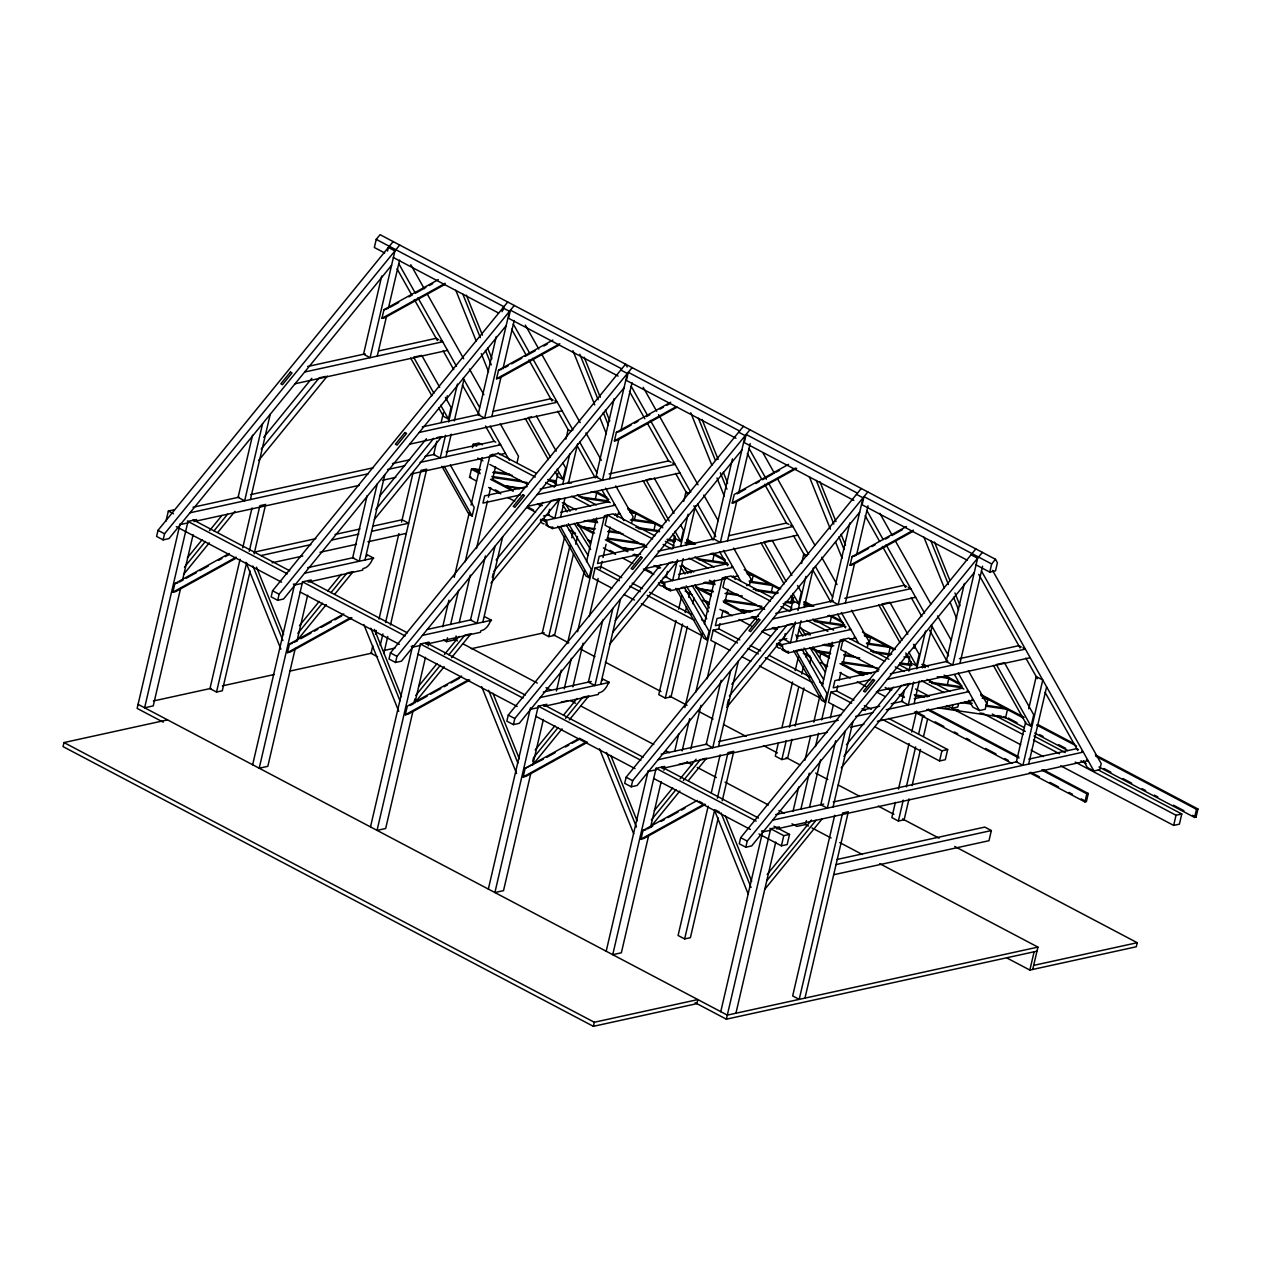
<?xml version="1.0" encoding="UTF-8"?>
<svg xmlns="http://www.w3.org/2000/svg" width="1261" height="1261" viewBox="0 0 1261 1261"><rect width="100%" height="100%" fill="white"/><g stroke="black" fill="none" stroke-linecap="round" stroke-linejoin="round"><path stroke-width="1.5" d="M63.996 742.556L63.05 746.607L593.364 1026.328L696.907 1003.646L697.853 999.579L594.309 1022.261L63.996 742.556L167.54 719.873M393.148 241.592L158.003 530.329L156.585 536.429L163.126 539.881L168.974 538.589L391.588 265.267M165.979 521.219L168.343 511.068L174.097 509.807M163.126 539.881L164.545 533.781L399.705 245.044M180.118 523.678L137.134 708.398L163.205 722.143M235.618 558.434L175.752 591.567L172.883 592.197L174.885 583.575L229.218 553.5M180.686 587.989L153.243 705.892L144.621 707.784L187.984 521.423L196.621 519.532M182.451 580.391L193.075 534.743M252.547 435.25L238.093 497.37L244.65 500.822L262.603 423.633M250.403 499.561L270.248 414.254M240.063 559.269L209.972 688.585L216.529 692.037L222.283 690.776L250.151 570.981M242.727 547.857L252.011 507.931M216.529 692.037L246.62 562.721M249.268 551.309L259.892 505.677L265.645 504.416L254.139 553.863M507.726 302.01L272.565 590.763L271.147 596.863L277.704 600.315L283.552 599.022L506.15 325.701M277.704 600.315L279.122 594.215L514.267 305.477M252.641 764.765L294.696 584.111M975.967 564.818L989.775 572.1L995.528 570.839L997.419 562.705L995.481 559.285L380.065 234.672L376.235 239.369L374.344 247.503L384.7 252.957M311.199 579.965L302.561 581.857L259.199 768.217L267.821 766.325L295.263 648.422M351.914 617.906L290.329 652L287.461 652.631L289.463 644.008L343.796 613.934M381.72 276.049L363.531 354.231L370.072 357.683L394.929 250.907L388.372 247.455L387.537 251.049M297.029 640.824L307.652 595.176M444.707 284.545L384.841 317.693L381.957 318.324L383.974 309.702L438.308 279.627M377.26 356.122L386.575 316.07M388.356 308.441L399.611 260.097M367.124 495.668L352.67 557.803L359.212 561.255L377.181 484.066M364.965 559.994L384.826 474.688M366.699 556.18L367.046 554.651L373.603 558.103L372.168 559.868A10.971 6.116 -62.2 0 1 369.946 563.762L369.268 564.613A10.971 6.116 -62.2 0 1 365.548 567.781L362.963 568.632L362.601 570.145L308.157 582.078M372.815 645.711L371.033 653.324L377.591 656.776M375.463 634.299L376.345 630.5M379.009 619.088L398.917 533.513M401.565 522.101L413.072 472.654M380.239 645.364L382.903 633.952M385.551 622.54L420.953 470.4L426.707 469.139L390.421 625.078M383.785 653.608L387.757 636.49M436.763 441.271L433.674 454.543L440.215 457.995L445.511 435.25M441.177 422.309L443.383 412.836M446.473 399.564L447.356 395.765M627.19 367.03L625.566 364.177L390.421 652.914L389.003 659.014L395.544 662.466L401.408 661.19L624.006 387.852M438.639 407.792L443.478 416.382L448.38 418.967L451.06 407.476L445.385 397.404M448.601 421.978L457.428 384.053M395.544 662.466L396.963 656.366L632.124 367.629M445.968 456.734L451.233 434.147M454.291 420.969L463.938 379.545M370.498 826.917L412.678 645.632M428.157 645.931L429.039 642.117L420.417 644.008L377.039 830.384L385.677 828.493L413.104 710.589M469.754 680.073L408.186 714.152L405.301 714.782L407.303 706.176L461.636 676.085M496.298 336.482L478.108 414.664L484.65 418.116L509.491 311.341L502.95 307.889L502.067 311.703M503.155 309.954L503.911 306.707L376.235 239.369M472.434 447.687L473.222 444.298L478.975 443.037L482.411 444.865M414.081 702.424L414.885 698.972M414.885 702.976L425.493 657.328M476.485 481.008L469.533 477.336L471.425 469.202L472.859 468.887L479.81 472.56M559.269 344.978L499.419 378.127L496.535 378.757L498.536 370.135L552.87 340.044M442.721 626.796L448.916 600.173M454.228 577.349L469.265 512.691M471.047 505.078L482.112 457.538M491.837 416.54L501.153 376.503M502.934 368.874L514.173 320.53M441.87 466.239L468.903 514.299L472.166 516.017L474.183 507.411L450.272 464.899M443.336 639.926L446.615 641.66L447.497 637.845M450.587 624.542L458.563 590.306M465.199 561.791L489.977 455.284L498.615 453.393M456.119 635.97L455.237 639.768L446.615 641.66M459.225 622.65L470.29 575.111M476.485 548.488L487.55 500.948M488.433 497.133L490.639 487.629M492.42 480.015L495.51 466.712M485.406 555.943L470.511 619.955L477.068 623.407L495.021 546.218M517.089 462.361L518.507 456.277L500.239 423.775M492.31 577.38L493.209 573.55M482.821 622.146L502.666 536.839M484.902 616.802L491.443 620.254L490.009 622.02A10.971 6.116 -62.2 0 1 487.802 625.913L487.124 626.78A10.971 6.116 -62.2 0 1 483.389 629.933L480.804 630.784L480.457 632.313L426.013 644.229M540.906 519.248L545.808 521.833L546.171 520.32L615.195 505.204L613.555 504.337M546.234 523.599L545.887 525.128L552.428 528.58L606.872 516.663M549.575 509.286L548.251 514.977L554.793 518.429L559.206 499.466M554.856 486.525L557.945 473.269M565.89 439.143L568.096 429.654L571.375 431.388M555.155 471.661L558.04 476.816L562.958 479.401L565.622 467.91L562.8 462.866M743.423 426.328L508.262 715.082L506.843 721.166L513.4 724.618L519.248 723.341L741.846 450.019M552.428 528.58L552.791 527.051L550.332 527.303A10.971 6.116 -62.2 0 1 547.763 525.522L547.432 524.891A10.971 6.116 -62.2 0 1 546.896 521.597L545.808 521.833M562.737 484.303L569.799 453.96M560.546 517.168L564.928 498.331M568.427 483.278L577.633 443.746M513.4 724.618L514.819 718.534L749.964 429.78M564.786 536.256L542.23 633.18L548.771 636.632L554.525 635.371L573.534 553.658M488.338 889.084L530.534 707.799M548.771 636.632L570.004 545.414M571.769 537.816L573.093 532.11M546.88 704.284L538.258 706.16L494.895 892.536L503.517 890.644L530.96 772.741M575.757 544.153L577.522 536.555M523.157 776.949L525.159 768.327L579.493 738.252L586.428 741.909L523.157 776.949L526.026 776.319L587.594 742.225M614.139 398.649L595.949 476.831L602.49 480.283L627.347 373.492L620.79 370.04M532.741 761.14L533.545 757.688L558.15 727.471M532.725 765.128L543.349 719.495M595.224 499.403L596.784 492.704L594.325 491.412M677.125 407.13L617.26 440.278L614.391 440.909L616.393 432.287L670.726 402.212M556.4 691.028L561.271 670.111M567.466 643.488L584.284 571.217M586.507 561.712L596.674 517.972M609.678 478.707L619.009 438.655M620.775 431.026L632.029 382.698M557.929 526.247L585.924 576.025L589.202 577.743L591.204 569.137L566.347 524.923M564.282 688.774L571.359 658.352M577.554 631.729L604.555 515.717L613.177 513.826L654.916 535.846M621.72 577.633L600.898 566.646L595.145 567.907L592.78 578.058L611.869 588.13M572.904 686.882L583.086 643.142M589.281 616.519L598.14 578.484M600.346 568.979L602.112 561.366M603.01 557.567L606.1 544.263M606.982 540.449L610.088 527.145M602.821 619.986L588.367 682.122L594.908 685.574L612.878 608.385M631.666 522.795L633.085 516.695L615.762 485.911M634.33 520.036L635.891 513.337L629.57 511.477M600.662 684.313L620.522 598.991M602.395 680.483L602.742 678.97L609.299 682.422L607.865 684.171A10.971 6.116 -62.2 0 1 605.643 688.08L604.965 688.932A10.971 6.116 -62.2 0 1 601.245 692.084L598.66 692.935L598.297 694.464L543.854 706.381M653.892 530.361L655.452 523.662L653.009 522.353L631.745 519.248M673.075 542.34L674.619 535.641M660.386 582.267L663.664 584.001L664.011 582.472L733.035 567.355L731.396 566.488M667.416 571.438L666.092 577.128L672.633 580.58L677.488 559.726M672.712 548.693L675.36 537.312M683.746 501.295L685.952 491.822L689.215 493.54M861.263 488.496L626.118 777.233L624.699 783.333L631.241 786.785L637.089 785.493L859.703 512.171M672.996 533.813L675.896 538.967L680.798 541.552L683.478 530.061L680.641 525.017M658.478 582.866A10.971 6.116 -62.2 0 0 658.731 583.591L659.062 584.237A10.971 6.116 -62.2 0 0 661.631 586.018L664.09 585.766L663.727 587.279L670.269 590.731L670.631 589.218L668.188 589.47A10.971 6.116 -62.2 0 1 665.603 587.689L665.288 587.043A10.971 6.116 -62.2 0 1 664.736 583.764L661.458 582.03M680.577 546.454L688.08 514.22M678.386 579.319L683.21 558.607M686.283 545.43L695.473 505.897M631.241 786.785L632.659 780.685L867.82 491.948M676.006 620.522L658.762 694.653L665.304 698.105L671.057 696.844L687.418 626.528M678.67 609.126L681.76 595.822M606.194 951.235L648.233 770.581M665.304 698.105L682.564 623.99M685.212 612.578L686.536 606.872M688.742 597.383L690.082 591.677M593.364 1026.328L594.309 1022.261M692.73 603.72L694.054 598.013M663.853 770.235L664.736 766.436L656.098 768.327L612.736 954.687L621.358 952.796L648.8 834.892M705.451 804.376L643.867 838.47L640.998 839.101L643 830.479L697.333 800.404M732.436 458.894L713.789 538.983L720.346 542.435L745.188 435.644L738.647 432.192M650.566 827.295L661.19 781.647M712.575 561.303L714.136 554.604L711.677 553.311M796.684 468.351L735.116 502.445L732.231 503.06L734.233 494.454L788.566 464.363M674.698 751.288L678.686 734.17M684.881 707.547L702.141 633.369M704.347 623.864L714.53 580.123M727.534 540.859L736.85 500.822M738.631 493.193L750.169 443.604M675.786 588.398L703.78 638.176L707.043 639.91L709.06 631.288L684.187 587.074L681.129 587.752M682.122 750.925L689.657 718.597M695.851 691.974L722.395 577.869L731.033 575.993L772.772 597.998M739.781 639.894L718.959 628.908L713.206 630.169L710.841 640.336L729.93 650.392M690.76 749.034L700.943 705.309M707.137 678.686L715.539 642.543M718.644 629.239L719.968 623.533M721.292 617.827L723.057 610.214M724.839 602.616L727.928 589.297M721.103 680.262L706.207 744.274L712.764 747.726L730.718 670.537M751.698 581.936L753.258 575.237L746.938 573.377M727.124 705.529L728.464 699.776M718.518 746.465L738.363 661.158M708.178 806.173L678.087 935.489L684.644 938.941L690.397 937.68L718.266 817.885M711.283 792.87L720.126 754.835M684.644 938.941L714.735 809.625M717.383 798.213L728.007 752.581L733.76 751.32L722.254 800.767M771.259 592.26L772.82 585.561L770.361 584.253L749.097 581.148M790.82 602.569L792.365 595.87M776.587 643.567L781.505 646.152L781.852 644.623L850.891 629.507L849.252 628.656M785.256 633.605L783.932 639.28L790.489 642.732L795.344 621.878M790.552 610.844L793.642 597.572M801.586 563.446L803.793 553.973L807.072 555.707M975.841 548.913L740.68 837.667L739.261 843.767L745.818 847.219L751.666 845.926L974.264 572.604M790.836 595.98L793.736 601.119L798.654 603.72L801.318 592.229L797.551 585.498M781.584 649.447L788.125 652.899L788.472 651.37L786.029 651.622A10.971 6.116 -62.2 0 1 783.459 649.841L783.128 649.21A10.971 6.116 -62.2 0 1 782.577 645.916L777.674 643.331M797.992 610.513L805.921 576.387M745.818 847.219L747.237 841.119L982.382 552.381M796.243 641.471L801.066 620.775M804.124 607.597L813.329 568.049M778.4 742.808L775.294 756.111L781.852 759.563L787.605 758.302L792.018 739.309M781.93 727.613L792.554 681.996M795.202 670.6L798.292 657.296M720.756 1011.669L762.81 831.015M781.852 759.563L786.265 740.57M789.37 727.266L798.654 687.355M801.744 674.052L803.525 666.438M805.732 656.949L806.614 653.151M695.079 1002.684L726.368 1019.187L770.676 828.761L779.314 826.869M795.124 726.005L803.966 687.986M809.72 663.286L811.044 657.58M735.935 1013.229L775.767 842.08M849.835 522.952L831.645 601.134L838.187 604.586L863.044 497.811L856.487 494.359M819.886 657.296L821.053 652.268L818.594 650.975L830.195 652.662M829.927 623.202L831.488 616.503L829.029 615.21M781.41 845.816L783.775 835.665L789.528 834.404L787.163 844.555L781.41 845.816L758.98 833.994M912.822 531.448L852.956 564.597L850.072 565.227L852.089 556.605L906.423 526.531M792.98 811.532L798.733 786.817M804.944 760.194L810.681 735.462M813.786 722.159L819.981 695.536M822.188 686.031L832.37 642.29M845.374 603.026L854.69 562.973M856.471 555.344L868.009 505.771M824.899 702.062L826.901 693.44L802.028 649.242L795.927 650.566L824.899 702.062L821.62 700.344L793.626 650.566M800.861 809.278L809.263 773.151M815.473 746.528L818.562 733.224M821.668 719.905L840.252 640.036L848.874 638.145L888.879 659.235M853.949 700.107L836.579 690.949L830.841 692.21L828.477 702.377L844.098 710.605M806.394 820.706L805.511 824.505L796.873 826.396L791.971 823.811M809.483 807.403L820.548 759.847M830.29 718.013L833.395 704.71M836.484 691.391L837.808 685.685M839.148 679.978L840.914 672.381M842.679 664.768L845.784 651.448M835.68 740.696L820.785 804.707L827.326 808.159L845.296 730.97M867.363 647.114L868.782 641.014L851.459 610.229M869.05 643.835L870.61 637.136L864.289 635.276M833.08 806.898L852.94 721.591M834.703 815.268L792.665 995.922L799.206 999.374L842.584 813.014L848.338 811.753L804.959 998.113M888.217 655.83L890.171 647.445L887.712 646.152L866.449 643.047M908.172 664.468L909.733 657.769L903.932 656.918M904.436 690.066L901.788 701.447L908.33 704.899L913.626 682.138M908.85 671.104L911.057 661.631M914.146 648.359L915.029 644.56M905.792 652.977L911.593 663.286L916.495 665.871L919.174 654.38L913.5 644.308M916.715 668.882L925.542 630.957M914.083 703.638L919.348 681.05M922.406 667.873L932.052 626.449M895.373 802.374L891.842 817.585L898.384 821.037L904.137 819.776L909.008 798.875M898.478 789.071L909.086 743.47M911.735 732.058L916.605 711.157M898.384 821.037L903.254 800.12M906.344 786.832L915.628 746.922M918.733 733.618L922.705 716.516M912.097 785.571L920.498 749.46M923.604 736.156L927.576 719.054M964.413 583.386L946.223 661.568L952.764 665.02L977.606 558.245L971.065 554.793M947.295 685.101L948.839 678.402L946.396 677.11M959.952 663.444L982.587 566.205M939.555 760.966L941.92 750.815L947.673 749.554L945.309 759.705L939.555 760.966L875.339 727.093M946.838 705.514L952.055 708.272L952.843 704.883M958.596 703.622L957.808 707.011L952.055 708.272M989.775 572.1L991.666 563.966L995.481 559.285M986.401 705.734L987.962 699.035L985.503 697.743M985.739 705.23L1005.064 708.051L1007.523 709.344L1005.569 717.73L937.932 707.847M837.162 859.435L984.809 827.09L991.351 830.558L988.987 840.709L833.679 874.724M1025.619 722.064L1016.366 761.88L1022.907 765.332L1042.768 680.01L1036.211 676.558L1028.708 708.792M1031.072 726.304L1033.736 714.814L1004.45 662.734L996.316 664.515L1031.072 726.304L1026.155 723.704L993.337 665.351M1028.661 764.071L1046.614 686.882M1007.255 958.155L1029.859 970.072L1034.099 951.787M1032.727 969.441L1037.929 947.106L879.752 863.675M1084.949 801.933L1086.84 793.815L1088.275 793.5L1086.399 801.618L1084.949 801.933L1029.323 772.599M954.703 846.446L1137.217 942.708L1136.271 946.775L1029.859 970.072M1173.66 825.403L1176.024 815.252L1181.778 813.991L1179.413 824.142L1173.66 825.403L1060.659 765.805M1194.624 817.443L1196.516 809.31L1197.95 808.995L1196.058 817.128L1194.624 817.443L1099.009 767.003M263.722 437.362L311.83 378.3M261.232 449.042L319.206 377.859L325.716 376.424M258.552 460.533L327.34 376.077M187.385 557.835L202.154 539.708M209.531 530.645L221.841 515.528M184.5 567.119L205.417 541.426M214.039 530.865L227.563 514.236M183.68 574.275L209.294 542.829M217.838 532.347L234.909 511.383M379.529 496.282L426.407 438.733M375.81 509.476L433.784 438.292M374.359 519.453L441.917 436.511M299.488 625.598L319.175 601.434M327.797 590.857L341.321 574.244M297.848 633.369L322.453 603.152M331.06 592.575L347.059 572.935M297.06 640.493L326.331 604.555M334.859 594.073L353.159 571.611M496.14 559.963L543.018 502.398M493.65 571.627L551.624 500.444L559.774 498.662L490.986 583.118M418.573 686.252L437.031 663.585M444.408 654.522L459.177 636.395M415.689 695.536L440.294 665.319M448.916 654.743L464.899 635.103L470.999 633.763L451.485 657.722M416.13 701.148L444.171 666.706M615.226 620.601L660.874 564.55M612.736 632.281L669.481 562.595L672.728 561.886M610.056 643.772L677.614 560.814M535.184 749.917L554.872 725.753M563.478 715.176L577.018 698.547M565.527 718.407L582.755 697.254L588.855 695.914L569.341 719.889M533.97 763.315L562.028 728.874M731.837 684.266L778.715 626.717M729.347 695.946L787.321 624.762M726.667 707.437L795.455 622.981M654.27 810.571L672.712 787.904M680.105 778.841L696.104 759.201M651.385 819.839L675.991 789.638M683.367 780.559L700.596 759.421M650.597 826.964L679.868 791.025M688.411 780.543L706.696 758.082M846.415 744.699L893.292 687.15M843.924 756.379L901.899 685.196M841.245 767.87L910.032 683.415L903.522 684.833M767.192 874.456L811.485 820.06M766.783 880.714L815.993 820.28M764.765 889.32L822.093 818.941M390.248 307.195L398.728 302.498M408.927 296.855L412.315 294.979M415.704 293.088L425.903 287.445M429.292 285.569L432.696 283.693M381.957 318.324L445.243 283.284M504.81 367.629L508.215 365.737M511.603 363.862L521.802 358.219M525.191 356.343L535.373 350.7M543.869 346.003L547.258 344.127M496.535 378.757L559.821 343.717M179.456 582.015L182.861 580.139M186.25 578.247L196.448 572.604M199.837 570.729L208.333 566.031M218.516 560.388L221.904 558.513M225.309 556.637L228.698 554.745M172.883 592.197L236.17 557.157M620.964 430.726L631.146 425.083M634.551 423.207L637.94 421.316M646.436 416.619L649.825 414.743M660.023 409.1L663.412 407.224M666.817 405.333L670.206 403.457M614.391 440.909L675.959 406.814M294.034 642.448L297.438 640.556M300.827 638.681L311.01 633.038M314.415 631.162L317.804 629.286M321.208 627.395L331.391 621.768M334.78 619.876L341.573 616.125M287.461 652.631L350.747 617.591M737.118 493.823L745.598 489.126M755.796 483.483L759.185 481.592M762.59 479.716L772.772 474.073M776.161 472.197L779.566 470.321M732.231 503.06L795.518 468.036M410.188 705.545L413.576 703.654M416.981 701.778L427.164 696.135M430.568 694.259L440.751 688.616M444.14 686.741L447.545 684.865M450.934 682.973L459.43 678.276M405.301 714.782L468.588 679.758M858.363 554.099L868.545 548.456M871.934 546.58L875.339 544.689M885.521 539.062L888.926 537.17M892.315 535.294L902.498 529.652M850.072 565.227L913.358 530.187M543.318 759.232L525.159 768.327M546.707 757.357L555.203 752.659M565.385 747.016L568.79 745.141M572.179 743.249L578.972 739.498M647.571 828.918L652.678 826.097M661.158 821.4L664.563 819.508M667.952 817.632L678.134 811.989M681.539 810.114L684.928 808.238M640.998 839.101L704.284 804.061M383.974 309.702L386.843 309.071M307.684 366.462L365.201 353.868M378.631 350.936L436.148 338.326L438.607 339.635M304.642 372.027L442.69 341.794L440.247 340.486M295.09 383.754L447.529 350.369M498.536 370.135L501.421 369.505M422.262 426.896L479.779 414.302M493.193 411.354L550.726 398.76L553.185 400.052M419.219 432.444L557.267 402.212L554.808 400.919M437.031 437.567L440.294 436.858M531.448 416.902L528.201 417.612L550.411 457.081M409.667 444.187L562.091 410.802M193.043 507.237L239.054 497.165M250.561 494.643L373.272 467.768M392.455 463.559L409.699 459.792M425.052 456.435L434.635 454.323M446.142 451.816L494.076 441.318L495.715 442.17M190.001 512.786L368.322 473.742M387.49 469.533L404.749 465.766M420.086 462.409L500.617 444.77L498.978 443.904M180.449 524.513L188.141 522.842M193.91 521.565L359.29 485.359M382.367 480.299L395.828 477.352M411.212 473.978L493.902 455.867M499.671 454.606L505.44 453.345M616.393 432.287L619.261 431.656M469.533 477.336L470.968 477.021M527.177 486.573L484.634 495.872L482.947 503.092L520.43 494.895M540.102 489.047L597.619 476.453M609.126 473.931L668.566 460.927L671.025 462.22M254.47 552.097L315.833 538.652M335 534.459L359.937 529.005M373.351 526.058L402.117 519.768L408.659 523.22L372.231 531.196M537.06 494.611L675.124 464.379L672.665 463.086M261.027 555.549L310.884 544.626M331.974 540.007L358.818 534.128M647.681 479.416L650.928 478.691M174.885 583.575L177.769 582.96M527.508 506.339L679.947 472.954M272.077 562.769L302.766 556.054M320.01 552.271L356.453 544.295M367.96 541.773L406.294 533.371M307.605 567.671L353.632 557.583M543.459 516.017L549.197 514.756M560.704 512.234L608.637 501.736L610.277 502.603M304.579 573.219L373.603 558.103M348.588 572.604L351.63 571.942M561.76 525.932L564.818 525.254M302.53 583.307L295.011 584.946L293.387 584.079M614.391 515.008L620.018 513.779L618.379 512.912M646.436 545.981L599.196 556.306L597.525 563.525L640.62 554.099M657.943 551.215L713.553 539.03M728.89 535.673L786.423 523.079L788.866 524.371M654.916 556.763L792.964 526.531L790.505 525.238M289.463 644.008L292.331 643.378M770.408 540.496L763.898 541.931L786.107 581.4M645.364 568.49L797.787 535.121M427.369 629.412L471.472 619.75M663.223 577.759L667.053 576.923M678.56 574.401L726.494 563.903L728.133 564.77M422.419 635.371L491.443 620.254M663.664 584.001L664.736 583.764M153.416 700.974L210.934 688.38M222.44 685.858L274.204 674.525M289.541 671.167L371.995 653.103M383.502 650.581L395.008 648.075M420.37 645.459L412.867 647.114L411.228 646.247M670.269 590.731L726.604 578.405M732.231 577.175L737.858 575.93M852.089 556.605L854.958 555.975M746.591 585.593L749.507 584.946L750.925 578.862L733.618 548.078M471.283 648.721L544.137 632.754M764.276 608.149L717.052 618.473L715.365 625.677L758.46 616.266M775.799 613.366L833.316 600.772M844.823 598.25L904.263 585.23L906.722 586.538M772.757 618.915L910.805 588.682L908.361 587.39M788.96 624.4L792.207 623.691M763.204 630.658L915.644 597.273M543.302 691.99L591.236 681.492M779.14 640.336L786.817 638.649M796.4 636.553L844.334 626.055L845.973 626.922M540.26 697.538L609.299 682.422M781.505 646.152L782.577 645.916M561.192 702.093L568.08 700.58M530.708 709.265L538.226 707.626M788.125 652.899L844.444 640.556M850.087 639.327L855.715 638.098L854.075 637.231M878.35 671.136L834.892 680.625L833.222 687.844L870.689 679.647M890.376 673.8L947.894 661.205M959.4 658.683L1018.841 645.664L1021.3 646.956M887.334 679.348L1025.382 649.116L1022.923 647.823M877.782 691.091L1030.205 657.706M661.158 754.141L707.169 744.069M718.675 741.547L841.386 714.672M862.477 710.053L879.737 706.27M891.243 703.748L902.75 701.226M914.257 698.72L962.19 688.222L963.83 689.073M658.116 759.689L838.344 720.22M855.604 716.437L872.864 712.67M886.278 709.722L968.732 691.674L967.092 690.807M679.033 764.245L687.655 762.353M702.125 759.075L705.183 758.413M648.564 771.417L656.256 769.746M662.025 768.469L827.405 732.263M850.481 727.203L863.943 724.255M877.404 721.308L973.555 700.249L971.916 699.382M968.952 700.265L972.798 707.09L979.356 710.542L985.204 709.265L986.622 703.165L968.353 670.679M643 830.479L645.884 829.848M775.72 814.574L823.669 804.077M833.253 801.98L1017.312 761.66M1028.818 759.138L1076.752 748.64L1078.391 749.507M772.694 820.123L1083.309 752.092L1081.67 751.241M770.818 830.164L763.126 831.85L761.502 830.983M776.587 828.903L1088.133 760.682L1086.493 759.816M1083.53 760.682L1087.376 767.523L1093.918 770.975L1099.781 769.699L1101.2 763.599L992.502 570.35M836.043 864.557L991.351 830.558M1037.929 947.106L727.313 1015.121L138.079 704.332M726.368 1019.187L1036.983 951.157M1033.673 965.374L1137.217 942.708M780.858 648.154L779.487 648.17A10.971 6.116 -62.2 0 1 776.902 646.389L776.587 645.758A10.971 6.116 -62.2 0 1 776.335 645.033M544.09 523.882L543.79 523.851A10.971 6.116 -62.2 0 1 541.205 522.07L540.89 521.439A10.971 6.116 -62.2 0 1 540.465 519.926M480.646 469.77L472.922 468.651L479.243 470.511M494.17 471.756L509.633 474.01M548.299 479.653L556.022 480.788M567.623 482.49L571.485 483.042M492.767 472.481L512.092 475.302M548.819 480.677L556.542 481.797M491.885 476.437L520.888 480.677M492.42 477.446L527.208 482.537M590.983 491.853L596.784 492.704M523.047 488.448L505.645 485.911L519.705 488.905M579.098 496.645L608.086 500.885M581.542 497.937L608.606 501.894L601.954 489.867M630.106 512.486L635.891 513.337M630.327 519.989L655.452 523.662M587.516 520.241L597.178 521.66M635.843 527.303L659.03 530.692M584.174 520.698L597.714 522.669M638.302 528.611L659.55 531.716M595.491 528.863L583.89 527.177L594.073 529.604M609.016 530.849L620.617 532.536M666.99 539.314L674.73 540.449M686.315 542.151L694.575 544.295M607.597 531.575L623.06 533.844M667.51 540.338L675.25 541.458M684.912 542.876L692.636 544.011M607.313 538.053L638.239 542.577M607.834 539.062L644.56 544.437M710.274 554.036L714.136 554.604M632.675 549.229L623.013 547.81L633.195 550.237M696.45 558.544L727.376 563.068M698.909 559.837L727.896 564.077M747.458 574.385L753.258 575.237M687.245 572.116L691.123 572.683M749.617 582.156L772.82 585.561M704.883 582.141L714.546 583.559M753.195 589.202L778.321 592.875M703.465 582.881L715.066 584.568M755.654 590.511L776.918 593.616M712.843 590.763L701.242 589.076L713.363 591.787M726.368 592.749L737.969 594.435M786.281 601.497L794.02 602.632M803.683 604.051L811.926 606.178M724.965 593.474L742.351 596.012M784.878 602.238L792.602 603.357M804.203 605.059L810.003 605.91M724.665 599.952L755.591 604.476M725.185 600.961L761.912 606.336M827.626 615.935L831.488 616.503M751.966 611.396L740.365 609.709L750.547 612.137M813.802 620.444L844.728 624.952M814.322 621.452L843.325 625.692M864.81 636.285L870.61 637.136M804.613 634.015L810.413 634.866M866.969 644.056L890.171 647.445M824.174 644.324L833.836 645.742M870.547 651.102L891.811 654.207M822.755 645.065L832.418 646.467M873.006 652.394L890.408 654.948M843.719 654.648L853.398 656.051M899.771 662.829L911.372 664.531M821.053 652.268L830.715 653.687M844.255 655.657L859.718 657.911M900.291 663.853L911.892 665.54M921.555 666.959L925.416 667.526M842.033 661.852L872.943 666.375M842.553 662.86L877.341 667.952M937.254 676.7L948.839 678.402M871.256 673.579L857.716 671.609L867.899 674.036M929.231 682.059L962.08 686.851M931.69 683.352L962.6 687.875M982.161 698.184L987.962 699.035M914.241 694.779L927.765 696.75M964.476 702.125L972.215 703.26M914.761 695.788L924.423 697.207M961.134 702.566L970.797 703.985M986.26 706.239L1007.523 709.344M945.135 707.957L949.013 708.524M954.798 709.376L958.675 709.927M979.923 713.048L983.801 713.6M997.325 715.586L1001.187 716.153M621.752 368.874L510.453 310.159L508.561 318.292L618.126 376.077M739.592 431.026L628.293 372.326L626.402 380.444L735.967 438.229M857.448 493.177L746.149 434.478L744.258 442.595L853.823 500.396M991.666 563.966L863.99 496.629L862.098 504.763L967.345 560.262M393.322 257.512L498.568 313.012M596.437 491.727L606.872 497.228M627.726 508.23L662.498 526.578M686.835 539.409L695.52 543.995M712.906 553.169L725.075 559.585M744.211 569.673L780.717 588.934M805.054 601.765L813.739 606.352M831.125 615.526L841.56 621.027M862.429 632.029L895.452 649.447M905.887 654.948L909.354 656.776M923.273 664.121L928.49 666.864M944.126 675.124L959.779 683.367M980.632 694.37L1024.105 717.304M1038.008 724.634L1074.514 743.895M1095.383 754.898L1197.95 808.995M595.003 492.042L608.905 499.388M628.025 509.476L662.797 527.807M687.135 540.638L694.086 544.311M713.206 554.399L725.39 560.814M746.244 571.816L779.282 589.25M803.62 602.08L810.571 605.753M829.691 615.841L843.593 623.17M864.463 634.173L894.017 649.762M921.838 664.437L925.306 666.265M944.426 676.353L961.812 685.527M980.948 695.615L1022.671 717.619M1036.574 724.949L1076.563 746.039M1095.683 756.127L1196.516 809.31M1008.296 718.092L1016.996 722.679M1039.6 734.596L1043.068 736.424M1058.72 744.684L1065.671 748.356M1103.927 768.516L1110.878 772.189M1123.047 778.604L1131.732 783.191M1142.167 788.692L1145.65 790.537M1154.335 795.108L1157.819 796.952M1173.455 805.196L1183.89 810.697M1192.575 815.284L1196.058 817.128M1003.393 716.579L1024.247 727.581M1034.682 733.082L1067.704 750.5M497.937 453.046L535.893 473.064M547.983 479.432L556.605 483.988M577.302 494.911L596.28 504.92M665.351 541.347L674.052 545.934M694.921 556.936L714.041 567.024M783.207 603.499L791.892 608.086M812.762 619.104L833.631 630.106M899.314 664.752L909.748 670.253M927.134 679.427L949.738 691.343M992.281 714.041L1025.319 731.459M1034.004 736.046L1065.293 752.549M1080.945 760.809L1086.162 763.551M1098.331 769.967L1181.778 813.991M473.222 444.298L476.658 446.126M492.2 454.307L535.326 477.052M545.682 482.522L554.304 487.061M571.548 496.172L590.526 506.181M652.646 538.936L607.424 515.087L605.059 525.238L646.798 547.258M663.081 544.437L671.782 549.024M689.168 558.197L708.288 568.285M770.487 601.103L725.28 577.254L722.916 587.405L764.655 609.41M780.922 606.604L789.622 611.191M807.008 620.365L827.878 631.367M884.859 661.41L843.12 639.406L840.756 649.557L879.027 669.733M895.294 666.927L903.995 671.514M921.381 680.688L943.985 692.604M984.794 714.388L1023.034 734.548M1033.468 740.049L1059.539 753.81M1075.192 762.07L1176.024 815.252M477.746 458.09L482.931 460.832M489.835 464.458L527.792 484.476M562.296 502.682L576.088 509.964M593.348 519.059L596.8 520.888M681.586 565.606L693.755 572.021M709.407 580.281L714.624 583.039M799.427 627.757L809.861 633.258M828.997 643.362L832.481 645.191M915.533 688.995L929.452 696.34M952.875 708.95L1020.669 744.715M1031.104 750.216L1043.273 756.632M491.979 478.975L512.849 489.977M538.92 503.738L542.403 505.566M577.16 523.914L594.546 533.088M606.714 539.503L627.584 550.505M634.535 554.178L638.019 556.006M657.139 566.094L660.622 567.923M695.378 586.27L711.031 594.514M723.199 600.93L745.803 612.862M752.754 616.519L756.237 618.363M773.624 627.521L777.091 629.365M811.863 647.697L829.249 656.871M841.418 663.286L864.021 675.202M888.359 688.049L891.826 689.877M900.527 694.464L903.995 696.293M928.348 709.139L1018.746 756.821M1043.083 769.651L1088.275 793.5M471.425 469.202L480.11 473.789M490.545 479.29L513.148 491.223M537.485 504.053L540.953 505.882M577.475 525.143L593.111 533.403M605.28 539.818L627.883 551.735M633.101 554.477L636.569 556.322M653.955 565.495L659.172 568.238M695.678 587.5L711.33 595.744M723.499 602.159L744.368 613.177M751.32 616.834L756.537 619.592M772.173 627.836L775.657 629.68M812.163 648.926L829.549 658.1M839.984 663.601L862.587 675.518M885.175 687.45L890.392 690.193M899.093 694.779L904.31 697.522M926.898 709.454L1019.046 758.05M1041.649 769.967L1086.84 793.815M495.305 489.851L498.789 491.695M528.343 507.285L533.561 510.027M610.04 550.379L613.524 552.208M646.562 569.625L651.764 572.384M705.656 600.803L709.139 602.648M724.791 610.891L728.259 612.72M806.488 653.986L809.972 655.83M916.022 711.756L924.707 716.343M935.142 721.844L943.843 726.431M954.262 731.932L957.745 733.76M966.43 738.347L969.914 740.175M985.566 748.435L995.985 753.936M1004.686 758.523L1008.154 760.351M1030.757 772.284L1039.458 776.855M1049.877 782.356L1058.578 786.943M1069.013 792.444L1072.48 794.288M1081.181 798.875L1084.649 800.703M488.653 487.424L500.822 493.839M507.773 497.512L514.724 501.169M526.893 507.6L535.594 512.171M568.616 529.604L575.583 533.261M587.752 539.692L591.22 541.521M603.389 547.936L615.557 554.351M622.508 558.024L632.943 563.525M643.378 569.026L653.813 574.527M685.101 591.031L692.053 594.703M702.487 600.204L709.439 603.877M719.873 609.378L732.042 615.794M738.993 619.466L751.162 625.882M761.597 631.383L770.282 635.97M803.32 653.387L810.271 657.06M820.706 662.561L827.657 666.218M839.826 672.649L850.261 678.15M857.212 681.807L865.897 686.394M876.332 691.895L885.033 696.482M914.588 712.071L1011.937 763.425M542.892 518.586L546.171 520.32M660.732 580.738L664.011 582.472M778.589 642.905L781.852 644.623M663.002 586.002L669.559 589.454M782.482 649.021L785.761 650.739M632.139 583.118L642.543 588.619M649.494 592.276L691.154 614.249M701.557 619.734L705.041 621.578M750.2 645.396L760.604 650.881M769.289 655.468L810.949 677.441M819.618 682.012L823.102 683.84M864.352 705.608L871.304 709.265M888.658 718.423L947.673 749.554M595.145 567.907L619.435 580.722M629.854 586.207L640.273 591.708M647.208 595.365L694.07 620.081M713.206 630.169L737.496 642.984M747.915 648.485L758.334 653.97M765.269 657.643L812.131 682.359M830.841 692.21L851.664 703.197M862.083 708.698L865.55 710.526M882.905 719.684L941.92 750.815M624.022 594.53L634.441 600.031M641.376 603.688L702.125 635.733M742.083 656.808L750.752 661.379M759.437 665.966L820.186 698.011M553.185 634.677L568.837 642.921M581.006 649.336L594.908 656.666M605.343 662.167L660.953 691.517M669.654 696.088L687.024 705.262M699.193 711.677L713.095 719.006M723.53 724.508L746.134 736.424M763.504 745.598L777.422 752.927M786.107 757.514L800.01 764.86M815.662 773.103L827.815 779.519M838.25 785.02L859.104 796.022M878.223 806.11L893.876 814.354M902.561 818.941L939.067 838.187M453.913 639.059L457.38 640.903M462.598 643.646L537.344 683.068M546.029 687.655L551.246 690.397M570.366 700.485L575.583 703.244M580.785 705.987L653.797 744.494M665.966 750.91L669.433 752.738M686.819 761.912L692.037 764.655M697.254 767.413L716.374 777.501M725.059 782.072L768.516 805.007M778.935 810.492L784.153 813.25M805.022 824.253L808.49 826.081M811.974 827.925L831.094 837.998M839.779 842.584L862.366 854.501M193.075 519.816L289.699 570.776M308.314 580.596L407.445 632.88M426.155 642.747L525.285 695.032M544.011 704.915L643.142 757.199M661.852 767.066L758.476 818.026M774.002 826.207L789.528 834.404M168.343 511.068L173.529 513.794M187.322 521.077L287.382 573.85M302.561 581.857L405.175 635.97M420.417 644.008L523.016 698.121M538.258 706.16L640.856 760.288M656.098 768.327L756.174 821.1M769.967 828.382L783.775 835.665M699.067 801.318L702.55 803.147M715.838 810.161L719.306 811.989M176.335 526.672L281.581 582.188M300.197 592.008L399.327 644.292M418.053 654.16L517.168 706.444M535.893 716.327L635.024 768.611M653.734 778.478L750.358 829.439M158.003 530.329L164.545 533.781M272.565 590.763L279.122 594.215M390.421 652.914L396.963 656.366M508.262 715.082L514.819 718.534M626.118 777.233L632.659 780.685M740.68 837.667L747.237 841.119M800.64 627.379L805.732 635.576M812.872 647.051L826.128 668.346M798.78 629.649L802.863 636.206M810.003 647.681L825.293 672.255M795.801 634.772L797.866 638.082M804.045 648.012L823.591 679.427M682.8 565.227L687.891 573.424M695.032 584.883L709.297 607.834M679.915 565.858L685.022 574.054M692.147 585.514L708.461 611.743M686.189 585.845L706.759 618.915M564.944 503.06L570.051 511.257M577.175 522.732L590.432 544.027M563.084 505.33L567.166 511.887M574.307 523.362L590.621 549.575M568.348 523.693L587.894 555.108M981.452 571.028L1093.918 770.975M978.757 574.417L1020.086 647.902M1025.855 658.147L1037.393 678.654M1045.085 692.336L1077.761 750.437M879.847 513.337L892.347 535.562M895.231 540.701L930.839 603.972M937.569 615.951L951.03 639.894M866.89 510.595L883.22 539.645M886.105 544.784L924.565 613.13M931.296 625.093L948.587 655.862M958.202 672.948L979.356 710.542M865.141 515.686L879.563 541.316M882.448 546.454L905.524 587.468M911.277 597.714L921.854 616.519M929.546 630.185L946.853 660.953M954.545 674.619L962.238 688.301M907.825 634.22L889.872 602.301L881.738 604.082L902.009 640.131M908.771 652.142L916.495 665.871M878.759 604.933L900.007 642.684M762.968 452.888L774.506 473.411M777.391 478.55L814.905 545.241M821.636 557.22L837.036 584.584M749.034 448.443L766.341 479.196M768.264 482.616L808.632 554.399M815.363 566.362L832.67 597.115M841.323 612.499L858.615 643.268M747.3 453.534L761.723 479.164M764.607 484.287L786.706 523.599M793.437 535.562L804.975 556.069M812.667 569.736L830.92 602.206M837.651 614.17L845.343 627.852M772.031 540.149L791.876 575.426M792.854 593.411L798.654 603.72M760.919 542.766L784.09 583.953M643.189 387.316L656.666 411.259M658.589 414.68L698.027 484.791M703.796 495.053L718.218 520.714M631.194 386.276L647.539 415.342M650.424 420.465L690.792 492.231M697.522 504.195L715.775 536.666M723.467 550.348L740.774 581.1M629.444 391.367L644.828 418.715M647.713 423.838L668.866 461.447M675.597 473.411L687.119 493.918M693.849 505.882L713.08 540.055M719.81 552.019L727.502 565.685M733.271 575.946L735.195 579.366M654.191 477.982L674.02 513.259M646.042 479.763L669.213 520.966M675.013 531.259L680.798 541.552M643.063 480.614L666.234 521.802M678.087 588.414L707.043 639.91M525.348 325.149L538.81 349.092M541.694 354.231L580.17 422.64M585.939 432.901L601.339 460.265M513.337 324.124L529.683 353.175M532.568 358.297L572.935 430.08M579.666 442.044L596.973 472.812M605.627 488.18L623.88 520.651M511.603 329.216L526.026 354.845M528.911 359.984L551.971 400.998M557.74 411.244L568.317 430.048M576.971 445.432L595.239 477.903M615.415 513.794L617.338 517.199M536.335 415.831L556.18 451.107M557.157 469.108L562.958 479.401M525.222 418.447L548.393 459.65M560.247 526.263L589.202 577.743M410.771 264.715L424.232 288.659M427.116 293.797L463.685 358.786M469.455 369.047L483.877 394.693M398.775 263.691L415.105 292.741M417.99 297.88L456.45 366.226M463.181 378.19L479.511 407.256M490.088 426.045L509.318 460.233M397.026 268.782L411.449 294.428M414.333 299.551L437.409 340.565M443.163 350.81L453.739 369.615M462.393 384.999L478.739 414.049M485.469 426.013L494.123 441.397M439.711 387.316L421.757 355.397L413.624 357.178L433.894 393.227M440.656 405.238L448.38 418.967M410.645 358.029L431.892 395.781M444.171 466.255L472.166 516.017M934.464 542.041L949.817 580.218M954.94 592.954L960.062 605.674M930.854 540.843L948.414 584.489M953.537 597.225L958.644 609.946M923.903 537.17L944.284 587.831M950.1 602.301L956.658 618.584M819.886 481.607L835.98 521.613M841.103 534.333L845.485 545.256M816.293 480.409L833.836 524.056M838.959 536.792L844.082 549.512M809.341 476.737L830.432 529.21M835.523 541.867L842.08 558.15M702.046 419.44L718.139 459.461M723.247 472.181L727.644 483.089M698.436 418.258L715.255 460.076M720.378 472.812L726.966 489.173M690.76 412.773L711.866 465.246M716.957 477.903L724.224 495.999M584.206 357.289L600.283 397.294M605.406 410.03L609.788 420.938M579.855 354.278L598.14 399.737M603.262 412.473L608.385 425.209M572.92 350.621L594.735 404.891M599.842 417.564L606.383 433.831M725.39 815.914L751.714 881.376M721.04 812.904L751.036 887.46M714.829 811.059L748.293 894.27M466.349 295.137L482.443 335.142M487.566 347.863L491.948 358.77M462.74 293.939L480.299 337.585M485.422 350.322L491.27 364.87M455.788 290.266L476.169 340.927M481.261 353.584L488.543 371.68M610.813 755.481L637.136 820.943M606.478 752.47L636.458 827.027M599.527 748.813L633.731 833.836M492.972 693.329L519.296 758.791M488.622 690.319L517.877 763.063M481.686 686.662L516.6 773.497M374.391 629.349L401.439 696.639M370.781 628.167L400.036 700.895M363.83 624.494L398.76 711.33M256.535 567.198L283.599 634.472M252.925 566L282.921 640.556M245.99 562.343L280.904 649.179M290.377 372.09L280.825 383.817L282.464 384.684L292.016 372.957L290.377 372.09M404.954 432.523L395.402 444.25L397.042 445.117L406.594 433.374L404.954 432.523M522.795 494.675L513.243 506.402L514.882 507.269L524.434 495.541L522.795 494.675M640.651 556.826L631.099 568.569L632.738 569.42L642.29 557.693L640.651 556.826M758.491 618.993L748.939 630.721L750.579 631.588L760.131 619.86L758.491 618.993M873.069 679.427L863.517 691.154L865.156 692.021L874.708 680.278L873.069 679.427"/></g></svg>
